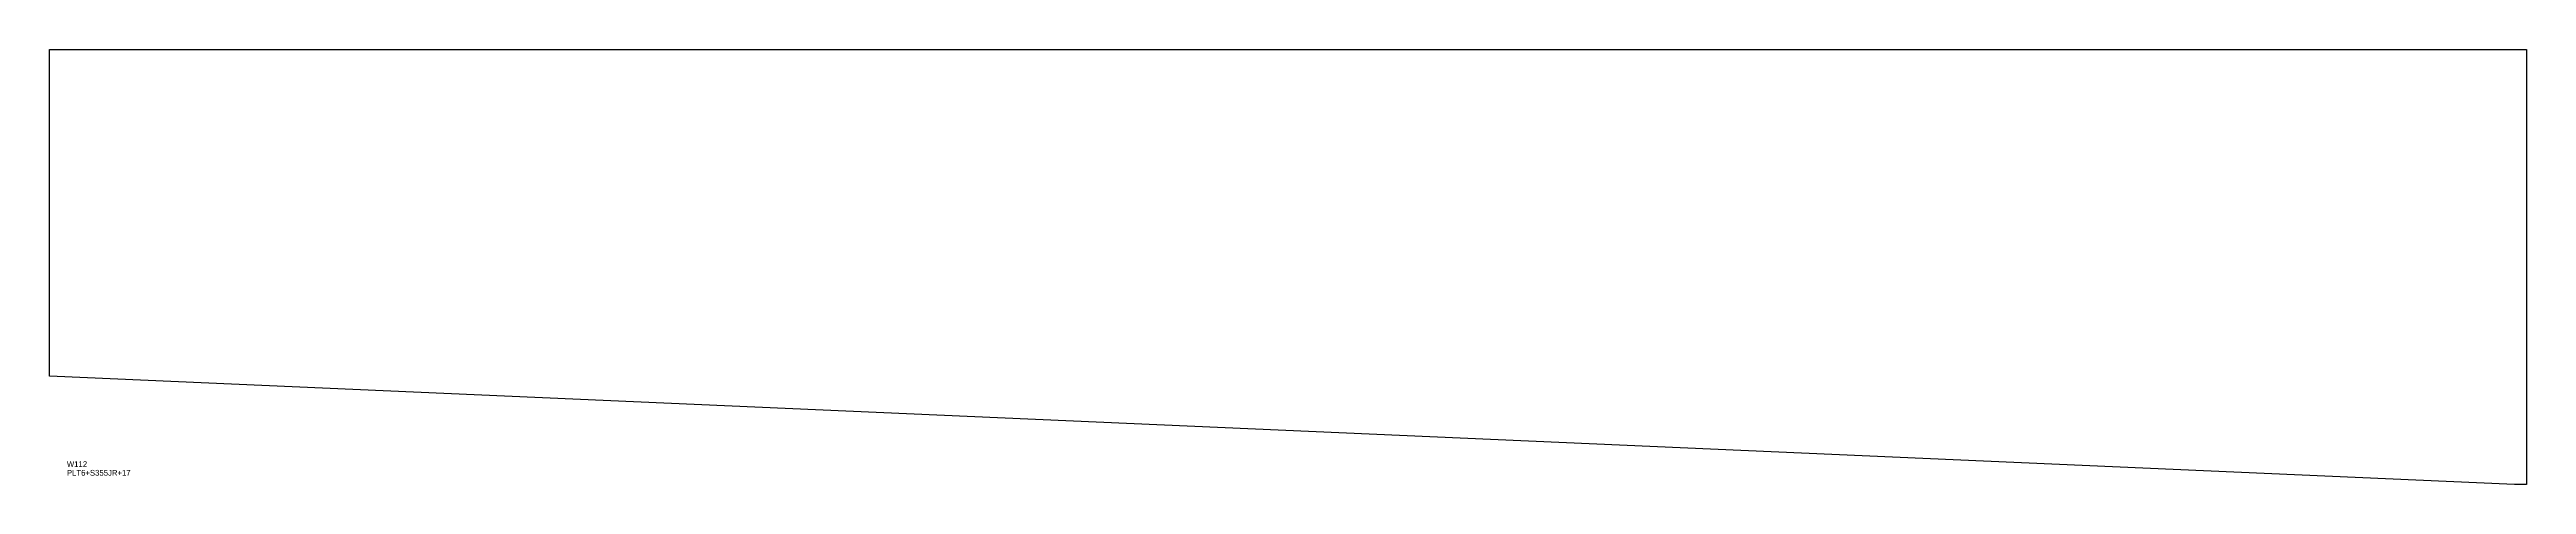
# Model space of a CAD drawing. Extents: x 0 to 4278, y 0 to 750.
import ezdxf

# ---------------------------------------------------------------- set-up
doc = ezdxf.new("R2010")
doc.units = 0
for name, color, linetype in [('CUT', 7, 'CONTINUOUS'), ('SCRIBE', 3, 'CONTINUOUS'), ('TEXT', 7, 'CONTINUOUS')]:
    doc.layers.add(name, color=color, linetype=linetype)

msp = doc.modelspace()

# ---------------------------------------------------------------- linework, layer by layer
at = {"layer": 'CUT', "color": 7, "linetype": 'CONTINUOUS'}
msp.add_lwpolyline([(0, 186.96), (0, 750), (4278.35, 750), (4278.35, 0), (4257.54, 0)], close=True, dxfattribs=at)

# ---------------------------------------------------------------- texts
at = {"layer": 'SCRIBE', "color": 3}
msp.add_text('W112', height=10, dxfattribs=at).set_placement((30, 30))
at = {"layer": 'TEXT', "color": 7}
msp.add_text('PLT6+S355JR+17', height=10, dxfattribs=at).set_placement((30, 15))

doc.saveas('drawing.dxf')
